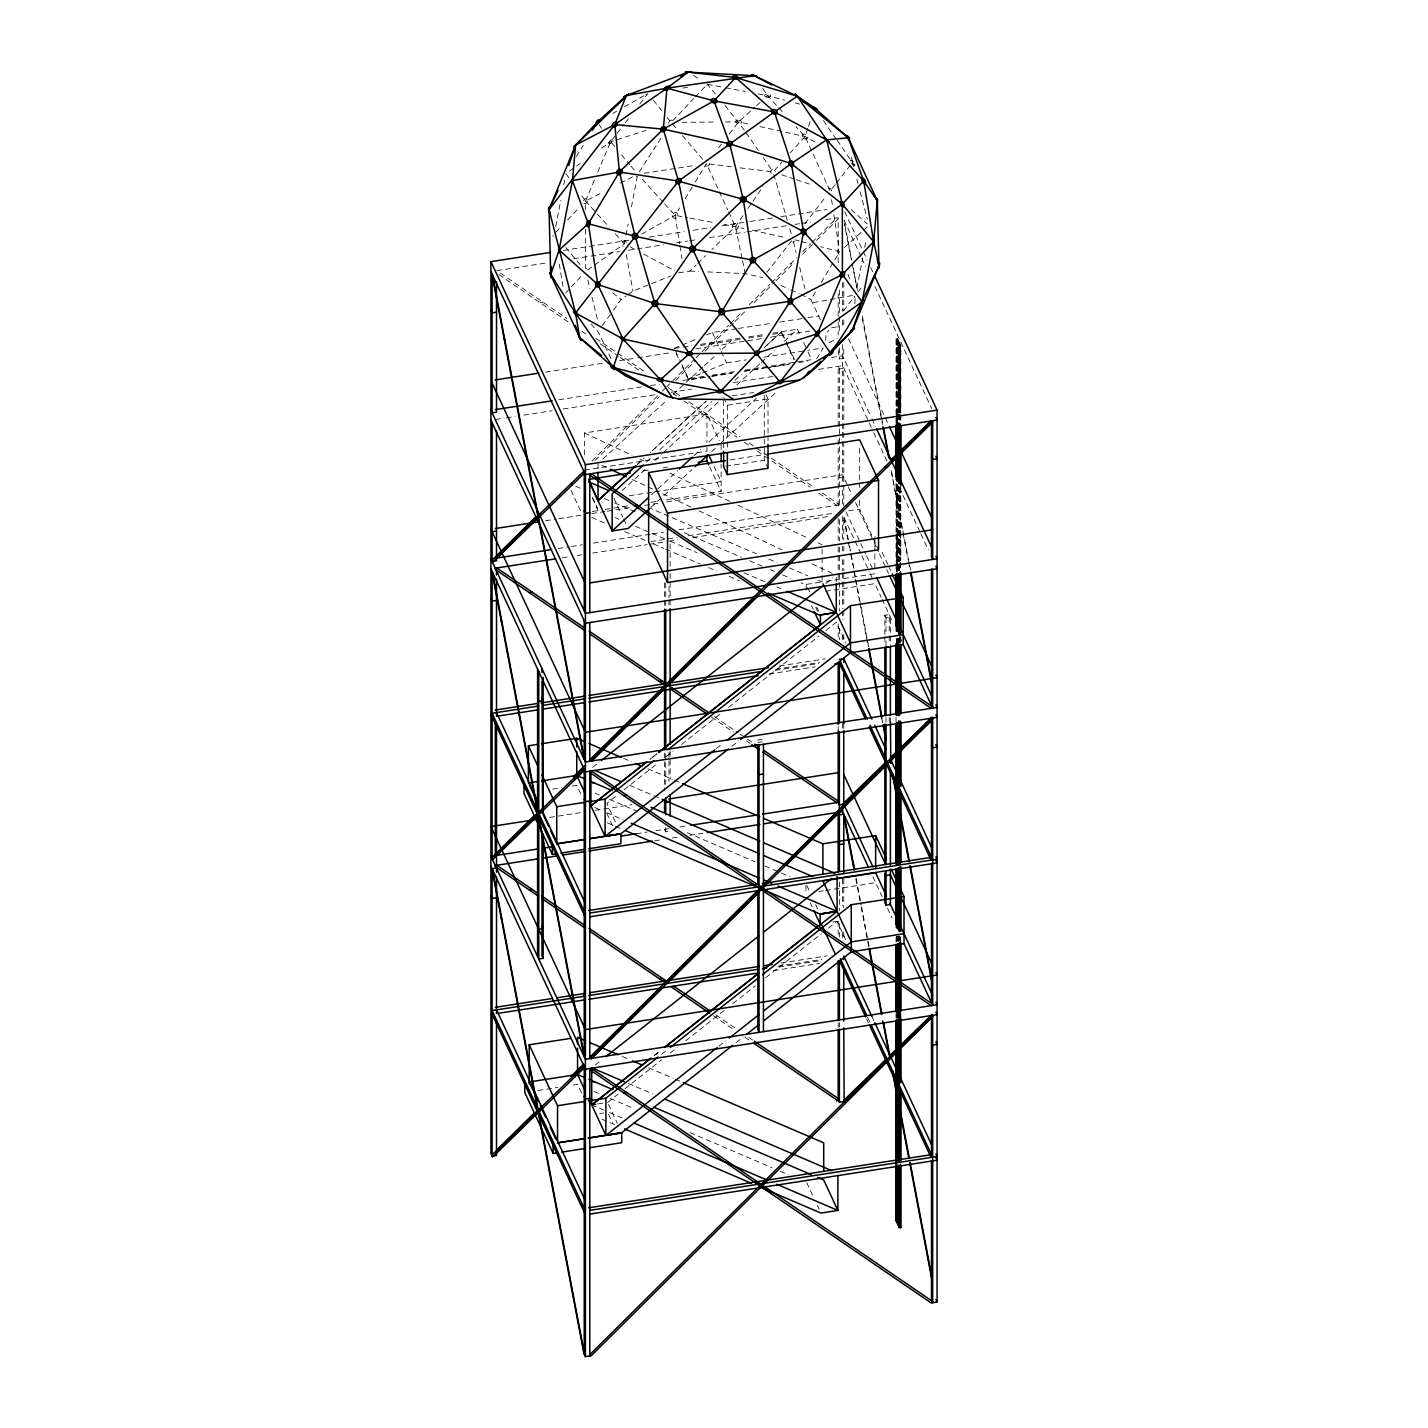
<?xml version="1.0" encoding="UTF-8"?>
<svg xmlns="http://www.w3.org/2000/svg" width="1428" height="1428" viewBox="0 0 1428 1428"><rect width="100%" height="100%" fill="white"/><g stroke="black" fill="none" stroke-linecap="round" stroke-linejoin="round"><path stroke-width="0.75" stroke-dasharray="5 3.75" d="M668.643 123.183L668.661 122.826A2.802 1.928 -38.1 0 1 672.749 120.22M825.58 340.31L826.169 333.795L828.847 330.261M854.765 303.789L855.354 297.131M555.742 226.552L560.793 200.313M563.739 184.997L565.006 178.446M594.548 265.072L624.357 243.795L625.607 237.262M626.017 235.102L628.106 224.232M631.462 206.864L637.299 176.447M856.943 287.76L862.673 257.933M864.725 247.294L866.35 238.779M807.802 128.395L805.035 136.552L790.487 152.671M808.498 126.36L810.568 120.238M585.587 209.72L585.569 201.045L594.334 180.267M597.761 172.145L610.613 141.729L615.95 134.839M645.688 94.605L646.67 94.712M820.457 319.943L810.961 299.487L815.549 291.847M821.296 282.298L839.682 251.756L820.529 246.651M641.725 234.067L675.105 215.36L679.567 207.97M685.154 198.724L694.079 183.944M695.204 182.106L706.36 163.631L718.427 189.745M816.655 358.731L823.188 347.95L807.82 350.342M576.341 156.598L583.284 145.245M639.262 171.878L662.681 135.517M742.935 215.664L735.42 226.552L711.858 249.579M747.933 208.417L751.699 202.972M752.949 201.152L762.963 186.64M602.295 325.62L612.344 311.697M613.594 309.965L621.126 299.523L626.196 295.899M843.537 310.822L854.23 296.685M617.271 133.107L623.947 124.504M625.268 122.772L629.266 117.614M639.94 103.816L647.937 93.48M718.605 147.798L721.283 144.353M729.297 133.964L738.651 121.862L754.769 107.332M804.856 223.75L826.169 196.172M835.166 184.623L830.168 191.013L805.035 136.552L796.056 126.753M836.505 182.909L852.462 162.506L851.07 154.26M766.89 272.32L792.861 239.261M857.942 291.955L862.155 286.76M740.061 167.826L773.083 171.949L781.794 162.31M565.702 292.936L569.986 288.331M571.414 286.778L582.82 274.479M672.642 120.809L693.758 98.568M695.275 96.979L705.825 85.858M555.706 232.371L560.187 227.677M567.648 219.841L578.108 208.881M794.432 241.011L793.397 241.867A2.838 2.231 -73.4 0 1 792.79 242.028M591.995 461.012L659.379 394.092M662.324 391.147L665.287 388.22M666.751 386.756L669.714 383.811M672.749 380.812L694.329 359.374M695.882 357.839L700.505 353.234M702.04 351.699L728.798 325.12M730.386 323.549L741.453 312.553M749.361 304.717L769.906 284.297M771.495 282.726L796.628 257.754M802.804 251.631L810.515 243.956M812.05 242.439L836.719 217.931M594.941 460.566L659.183 396.752M675.676 380.348L695.739 360.445M704.986 351.252L733.332 323.103M734.902 321.532L745.969 310.536M753.877 302.682L774.44 282.262M776.011 280.691L793.397 263.43L790.452 263.877M802.661 254.22L815.031 241.939M816.566 240.404L838.182 218.93M678.603 272.819L689.885 271.07L696.168 264.93M697.721 263.395L705.575 255.719M646.527 462.047L651.436 457.513M659.611 449.945L711.965 401.536M734.885 380.348L741.418 374.297M602.937 458.959L666.697 400.304M673.231 394.289L684.69 383.757M686.315 382.258L702.665 367.21M704.307 365.711L714.107 356.679M722.282 349.164L730.761 341.363M637.37 464.457L643.921 458.424M652.114 450.891L706.182 401.143L650.454 452.355M637.352 464.421L643.903 458.388M622.108 490.625L646.688 467.991M654.881 460.459L661.432 454.425M663.056 452.908L718.766 401.625M736.777 385.024L759.714 363.908M761.356 362.409L774.458 350.324M784.293 341.274L797.395 329.208L800.055 334.92M651.489 494.802L677.711 470.669M694.097 455.603L700.648 449.57M708.841 442.037L756.358 398.305M650.989 507.404L691.955 469.723M711.608 451.623L718.159 445.607M719.801 444.09L775.511 392.825M756.394 105.85L762.945 99.942M766.211 96.997L767.621 95.712L784.686 100.174M844.341 247.562L867.296 226.891M592.656 767.371L599.617 761.874M825.848 583.463L832.792 577.965M656.987 753.77L650.026 759.25L657.005 753.788M615.504 796.574L606.811 803.428L615.629 822.403M624.197 789.72L657.219 763.641M665.912 756.786L672.874 751.289M681.567 744.434L719.801 714.25M728.494 707.395L818.904 636.049M825.866 630.551L836.29 622.322L846.036 643.26M595.208 1065.02L600.42 1060.897M654.31 1055.524L659.522 1051.419L654.327 1055.56M607.596 1102.452L618.038 1094.223M624.982 1088.743L661.503 1059.915M670.196 1053.061L677.14 1047.581M685.833 1040.709L724.085 1010.524M732.778 1003.67L755.376 985.838M765.801 977.609L821.439 933.698M828.401 928.2L837.094 921.346L845.947 940.374M716.463 748.522L721.693 744.416M731.85 746.308L738.811 740.811M661.575 1054.292L666.805 1050.187M718.927 1046.242L725.87 1040.762M736.134 1042.583L743.113 1037.085M569.504 171.092L574.877 167.255M576.662 165.969L580.232 163.417M601.724 148.084L610.613 141.729L645.849 130.483M587.568 270.053L592.798 266.304M627.892 294.686L632.961 291.062L670.678 275.997M612.79 113.401L616.628 111.223M624.322 106.868L645.438 94.891M829.132 342.595L836.986 338.472M581.874 195.904L585.569 201.045L603.098 192.048M620.412 183.159L633.871 176.251M674.319 348.307L680.335 345.808M682.334 344.969L696.382 339.15M706.396 334.991L712.411 332.492L736.295 328.779M700.523 373.761L688.492 378.759L688.492 379.991L710.109 376.635M702.522 372.922L726.584 362.944L746.344 359.874M715.517 94.087L707.324 84.27L710.162 84.484L706.557 85.002M813.317 302.611L828.097 299.916M830.221 299.541L853.444 295.31M832.827 921.988L837.076 921.328L833.113 921.97M683.137 88.018L687.528 87.34M644.153 173.27L676.336 168.29M678.479 167.951L693.49 165.63M563.453 250.4L629.391 240.172M649.169 237.102L684.333 231.657M693.133 230.283L710.716 227.552M721.711 225.856L748.076 221.768M750.271 221.429L772.262 218.02M781.045 216.645L827.205 209.488M496.801 270.66L547.227 262.823M573.556 258.754L619.609 251.596M628.374 250.239L634.96 249.222M637.156 248.883L663.467 244.795M676.622 242.76L687.6 241.064M689.778 240.725L696.364 239.69M709.52 237.655L744.613 232.211M746.808 231.871L786.275 225.749M795.057 224.392L799.448 223.714M801.626 223.375L810.408 222M825.759 219.626L838.182 217.699L838.182 265.251M540.123 302.718L543.051 302.254M738.472 328.44L771.049 323.388M779.742 322.05L805.785 317.998M807.962 317.659L818.815 315.981M674.373 348.414L691.83 345.612M700.63 344.344L739.99 338.186M748.754 336.883L764.051 334.473M772.816 333.135L797.395 329.208M700.577 345.469L739.99 339.436M748.7 338.008L764.051 335.723M772.762 334.277L781.562 333.027L781.562 331.778L763.498 348.271L781.562 331.778L787.738 345.058M545.46 372.119L604.294 362.998M619.556 360.624L635.478 358.16M637.638 357.821L672.16 352.466M695.882 348.789L761.909 338.543M770.638 337.186L809.854 331.1M831.649 327.726L838.182 326.709M763.909 357.143L805.624 350.681M896.034 423.241L896.034 338.597L897.498 338.382L897.801 413.674M896.034 338.597L897.891 339.221M896.623 413.37L896.623 339.864L898.087 339.65L898.39 412.728M896.623 339.864L898.48 340.489M897.212 423.545L897.212 341.131L898.676 340.917L899.069 413.031M899.069 341.756L897.212 341.131M899.658 343.023L897.801 342.417L899.658 343.023L899.658 412.067M900.247 344.291L898.39 343.684L900.247 344.291L900.247 413.335M900.836 345.558L898.98 344.951L900.836 345.558L900.836 412.389M703.808 376.385L688.492 378.759L679.674 359.785M712.554 375.028L734.438 371.637M745.38 369.941L769.442 366.211M771.62 365.854L811.568 359.66L808.034 352.056M558.759 399.786L641.886 386.899M650.632 385.542L659.379 384.186M682.887 380.526L709.145 376.457M711.322 376.117L733.207 372.726M744.131 371.03L768.193 367.299M770.388 366.96L790.077 363.908M798.823 362.551L807.57 361.195M831.631 357.464L842.591 355.75L870.955 416.726M712.269 376.314L731.725 373.297M744.702 371.28L763.819 368.317M765.943 367.978L789.309 364.354M838.182 350.074L839.378 358.981L843.769 358.303L843.769 345.558M495.32 419.529L504.084 418.172M506.262 417.833L515.008 416.476M523.755 415.12L552.19 410.711M563.132 409.015L657.183 394.431M671.196 392.254L691.634 389.076M733.207 382.633L772.566 376.528M818.512 369.406L842.591 365.675L872.829 430.667M838.182 426.419L838.182 366.353L839.378 368.888L843.769 368.21L843.769 421.599M732.189 395.859L753.591 392.539M723.621 440.538L723.621 397.18L727.37 405.213L768.032 398.912L768.032 433.594M584.445 454.854L584.445 432.987L706.949 413.924L719.337 440.574M584.445 470.151L706.967 451.141L706.949 444.536M643.51 470.865L650.061 469.848M663.199 467.813L667.572 467.117M729.958 459.923L765.122 454.461M725.763 466.224L764.283 460.244L768.032 468.277M629.23 495.802L721.122 481.539L714.036 466.349M592.245 511.51L598.618 510.51M605.151 509.439L629.212 505.708M651.097 502.317L657.665 501.299M666.412 499.943L721.122 491.446L721.122 464.046M545.496 520.774L556.509 519.06M558.723 518.721L582.981 514.955M591.799 513.58L605.026 511.527M607.221 511.188L631.479 507.422M644.706 505.369L657.933 503.316M666.751 501.96L842.591 474.685L847.411 485.074M843.769 477.22L839.378 477.898L838.182 475.363M558.205 548.53L569.165 546.817M571.361 546.478L582.321 544.782M593.298 543.086L650.311 534.233M652.507 533.894L663.467 532.198M678.818 529.806L842.591 504.405L842.591 485.306M650.829 541.569L677.211 537.464M688.189 535.768L833.256 513.259M848.643 510.885L859.62 509.171L878.523 549.78M562.15 557.83L568.701 556.813M577.412 555.456L581.767 554.778M592.656 553.082L647.134 544.639M649.312 544.3L664.555 541.944M668.964 541.248L677.675 539.909M692.919 537.535L830.186 516.24M820.118 582.249L805.124 584.57L801.037 582.82M818.012 580.179L822.1 581.946L874.864 573.753M825.527 591.317L874.864 583.659L881.147 597.19M884.842 634.353L884.842 615.254L889.233 614.558L889.233 633.675M884.842 615.254L886.02 617.788L890.412 617.11L890.412 646.83M779.367 665.966L825.116 658.879M775.636 669.268L819.583 662.449M775.011 670.357L818.583 663.609M769.032 674.016L815.192 666.84M762.266 739.258L757.857 739.954L759.036 742.489M757.857 742.417L762.266 741.739M552.565 789.113L561.365 787.738M572.36 786.043L576.751 785.364L582.071 796.77M549.619 817.441L582.142 812.389M595.155 810.372L632.033 804.642M636.245 833.72L647.134 832.042M655.845 830.685L668.964 828.651M679.853 826.955L686.386 825.955M664.555 829.329L665.734 831.864L670.143 831.185M654.702 840.771L661.271 839.753M672.249 838.058L678.818 837.04M689.778 835.326L702.951 833.292M819.012 891.483L823.367 890.804M825.545 890.465L875.65 882.683M781.045 963.007L827.205 955.85M777.832 966.238L821.796 959.42M778.849 967.077L820.6 960.598M773.44 970.629L819.583 963.472M537.981 1090.51L557.759 1087.44M573.146 1085.066L577.555 1084.37L581.981 1093.902M597.672 1104.005L603.633 1103.076M599.653 1113.608L603.633 1112.983M682.031 122.308L716.874 122.04M725.585 121.969L738.651 121.862L751.36 124.682M689.885 271.07L698.738 271.481M707.592 271.909L745.22 273.658L762.784 277.55M709.252 163.988L731.261 166.737M664.627 203.865L675.105 215.36L687.85 217.734M689.974 218.127L715.446 222.857M723.942 224.428L743.934 228.444M707.324 84.27L723.282 87.286M725.46 87.715L745.059 91.428M758.125 93.909L767.621 95.712L782.598 112.044M759.839 126.556L805.035 136.552L816.352 142.746M752.431 230.319L784.347 237.387M795.342 102.959L799.609 104.065M795.003 239.833L799.252 240.975M801.376 241.546L809.89 243.813M781.544 174.769L794.236 179.018M796.342 179.714L811.14 184.658M647.955 507.279L756.537 553.832M768.835 559.098L777.028 562.614M789.327 567.88L807.766 575.787M575.663 486.216L581.803 488.84M604.347 498.497L612.541 502.013M614.593 502.888L635.067 511.67M684.244 532.751L741.614 557.348M749.807 560.865L762.106 566.131M770.299 569.647L774.404 571.396M782.598 574.913L790.791 578.429M615.004 517.543L619.109 519.292M635.496 526.325L649.829 532.466M651.882 533.358L668.268 540.373M670.321 541.248L696.953 552.672M744.077 572.878L764.569 581.66M776.868 586.926L780.955 588.675M591.888 517.543L604.169 522.809M624.661 531.591L645.153 540.373M653.346 543.889L663.592 548.281M665.644 549.155L700.47 564.096M708.663 567.594L716.856 571.111M729.155 576.376L739.401 580.768M623.536 758.339L631.676 761.82M647.955 768.799L672.356 779.26M674.391 780.134L680.496 782.758M629.569 785.311L651.953 794.896M653.988 795.771L660.093 798.377M595.173 793.254L599.26 795.003M609.488 799.394L636.085 810.801M687.243 832.72L754.769 861.673M764.997 866.046L779.331 872.187M781.366 873.061L789.559 876.578M594.887 807.605L600.849 810.158M606.811 812.711L623.108 819.69M607.293 822.831L613.433 825.455M615.468 826.33L621.608 828.972M622.305 1056.488L628.409 1059.112M648.74 1067.823L673.159 1078.283M675.194 1079.157L681.299 1081.781M628.338 1083.459L652.757 1093.919M593.923 1091.403L600.063 1094.026M610.291 1098.418L632.8 1108.057M690.099 1132.618L771.941 1167.711M780.134 1171.21L788.31 1174.726M591.727 1104.915L603.633 1110.02M609.631 1112.608L621.858 1117.838M601.956 1119.213L618.324 1126.228M780.848 285.493L788.881 289.027M790.898 289.902L798.93 293.436M800.929 294.329L810.961 299.487M602.081 465.367L606.115 467.259M632.354 479.576L652.56 489.036M662.646 493.785L690.92 507.047M698.988 510.831L781.776 549.655M812.05 563.864L832.238 573.342M584.445 432.987L631.979 455.353M639.905 459.066L643.849 460.941M669.893 473.186L729.976 501.442M737.99 505.209L808.087 538.178M818.101 542.89L822.1 544.782M630.159 246.901L635.978 250.007M643.725 254.148L674.73 270.749M693.437 75.434L700.38 79.861M500.353 273.087L566.737 318.426M595.887 338.347L615.914 352.02M617.735 353.269L646.349 372.815M668.233 387.756L681.477 396.805M688.796 401.803L740.079 436.843M749.236 443.091L769.389 456.853M771.227 458.12L813.139 486.752M822.082 492.856L838.182 503.852M498.907 274.569L569.254 322.621M582.017 331.332L585.659 333.813M600.224 343.773L618.449 356.215M620.27 357.464L639.869 370.852M673.034 393.503L676.693 396.002M684.03 401.018L737.134 437.289M744.47 442.305L749.968 446.054M757.286 451.069L770.12 459.816M771.941 461.065L810.122 487.144M818.994 493.213L836.719 505.316M714.446 716.624L738.258 732.903M740.079 734.153L745.577 737.901M747.415 739.151L752.913 742.899M711.501 717.088L733.474 732.1M746.308 740.864L749.968 743.363M716.071 1015.04L736.116 1028.749M748.879 1037.46L752.52 1039.959M713.5 1015.772L733.724 1029.588M744.773 1037.121L750.289 1040.887M612.683 292.829L621.126 299.523M851.159 209.648L867.314 223.982M642.207 179.196L663.145 202.205M585.569 201.045L595.958 212.504M597.439 214.129L609.328 227.23M615.272 233.781L624.357 243.795M591.067 324.192L598.493 332.438L611.13 358.856M672.552 124.04L676.783 128.984M682.405 135.589L703.54 160.329M725.067 105.547L744.809 130.805M614.683 146.62L610.024 140.854M621.466 154.76L629.605 164.523M630.962 166.148L636.388 172.663M565.738 247.472L581.41 266.268M653.399 100.281L661.592 110.491M667.037 117.292L669.768 120.702M565.916 173.645L569.611 178.786M823.438 120.595L835.898 138.587M837.147 140.372L854.836 166.13M746.041 132.608L758.339 150.493M763.248 157.651L773.083 171.949M599.224 124.789L601.616 128.359M762.802 88.447L767.621 95.712M854.908 297.792L854.569 296.453M844.698 211.647L862.423 249.739M863.351 251.739L867.099 259.771M870.83 267.786L872.686 271.784M860.941 256.451L844.162 220.394L851.624 259.7M861.869 258.45L865.6 266.465M874.918 286.493L931.77 408.64M856.586 285.886L844.18 222.982M848.428 338.597L888.43 424.527M871.901 418.743L875.65 426.811M873.775 432.684L887.841 462.922M899.319 487.555L919.935 531.894M920.881 533.911L928.379 550.03M803.607 342.541L807.141 350.146M788.631 346.95L795.682 362.123M781.509 332.92L785.097 340.614M785.989 342.506L793.932 359.57M882.165 552.315L887.663 564.114M888.573 566.077L892.232 573.931M848.339 487.037L851.981 494.873M855.533 502.495L878.523 551.886M879.434 553.85L885.824 567.612M886.752 569.576L888.573 573.503M846.019 511.795L865.546 553.761M866.493 555.76L872.99 569.754M860.905 553.689L843.769 516.865L843.769 540.016M861.834 555.688L869.277 571.682M870.205 573.663L872.99 579.661M882.04 599.117L892.25 621.037M899.551 636.745L901.389 640.672M853.694 567.916L850.41 553.1M766.158 394.896L768.032 398.912M712.411 332.492L720.39 349.61M721.265 351.52L726.584 362.944M809.765 592.013L806.231 584.409L806.231 590.353M816.852 607.239L818.637 611.041M815.763 607.418L817.53 611.22M811.55 605.74L813.317 609.542M675.248 350.306L678.782 357.892M676.087 353.359L678.746 359.053M682.298 366.675L688.492 379.991M709.609 466.706L721.122 491.446M872.883 876.721L882.058 896.445M887.538 908.244L892.125 918.061M871.972 1016.611L873.847 1020.645M806.82 885.503L809.48 891.215M815.674 904.531L818.333 910.243M867.564 1017.289L870.384 1023.34M866.635 1018.985L868.51 1023.019M810.354 903.031L812.139 906.834M613.915 498.176L622.751 517.132M623.625 519.042L626.285 524.719M592.388 497.158L597.707 508.564M571.004 490.304L581.642 513.152M806.731 1182.616L812.925 1195.932M817.351 1205.446L819.136 1209.266M606.811 813.353L612.987 826.616M608.489 1104.362L617.307 1123.318M608.489 1114.268L612.898 1123.747M719.355 191.745L727.691 209.827M728.619 211.844L735.42 226.552L742.096 258.664M592.602 498.354L598.029 510.546M848 274.372L850.267 280.531M773.798 174.394L787.328 220.43M789.791 228.801L791.63 235.084M852.462 162.506L853.569 166.701M856.854 179.268L857.96 183.462M860.156 191.852L867.278 219.127M793.486 241.814L796.074 252.417M799.698 267.268L804.874 288.492M587.765 279.942L589.853 288.492M591.942 297.042L597.689 320.55M742.542 260.806L745.22 273.658M853.284 268.428L857.407 290.205M862.316 316.07L881.183 415.405M881.594 417.601L882.825 424.152M910.529 570.075L891.018 469.741L902.674 531.109M862.351 318.694L882.45 424.634M903.085 533.304L908.083 559.597M908.494 561.793L909.743 568.362M844.162 517.704L849.124 543.907M849.553 546.085L860.709 604.936M861.138 607.114L868.563 646.313M843.769 518.096L847.911 539.962M848.339 542.158L849.999 550.905M853.73 570.575L859.513 601.027M859.924 603.205L868.188 646.741M881.808 718.552L882.647 722.907M856.175 878.345L861.173 904.62M861.584 906.798L869.063 946.193M855.8 878.827L860.781 905.084M861.209 907.262L868.67 946.639M626.303 254.541L632.961 291.062M559.312 264.144L563.221 287.974M675.105 215.36L679.621 243.813M679.942 245.937L681.977 258.664M831.524 199.581L832.524 206.007M833.863 214.593L838.896 246.741M585.605 229.265L585.676 268.357A3.034 2.124 -89.1 0 1 587.515 269.856L587.729 270.57A3.034 2.124 -89.1 0 1 587.8 271.356M900.836 414.62L900.836 423.527M900.836 488.108L900.836 559.383M900.836 637.334L900.836 641.797M900.836 1013.755L900.836 1018.218M900.443 344.719L900.443 411.532M900.443 487.269L900.443 560.776M900.443 562.989L900.443 571.896M900.443 636.495L900.443 643.171M900.443 937.179L900.443 941.641M900.443 1012.916L900.443 1017.361M900.247 415.566L900.247 422.26M900.247 486.841L900.247 531.394M900.247 533.626L900.247 560.347M900.247 562.578L900.247 571.486M900.247 638.298L900.247 642.761M900.247 936.768L900.247 941.213M899.854 343.452L899.854 412.496M899.854 414.727L899.854 423.634M899.854 488.233L899.854 559.49M899.854 637.459L899.854 641.904M899.854 1013.862L899.854 1018.325M899.658 414.298L899.658 423.206M899.658 487.805L899.658 561.311M899.658 563.524L899.658 570.218M899.658 637.031L899.658 643.707M899.658 1013.452L899.658 1017.896M899.265 342.184L899.372 412.621M899.372 414.834L899.372 423.741M899.265 486.948L899.265 571.593M899.265 638.405L899.265 642.868M899.372 936.036L899.265 941.32M899.372 1013.987L899.372 1018.432M898.98 413.995L898.98 422.902M899.069 486.537L898.98 572.128M899.069 637.995L898.98 643.403M899.069 936.447L899.069 940.909M898.98 1013.13L898.98 1017.593M898.676 340.917L898.676 412.192M898.676 414.406L898.676 423.331M898.783 487.073L898.783 571.718M898.783 638.53L898.783 642.975M898.783 936.982L898.783 941.445M898.676 1013.559L898.676 1018.021M898.48 413.995L898.39 423.866M898.39 486.234L898.48 572.128M898.48 638.941L898.48 643.403M898.39 936.143L898.39 940.588M898.48 1013.13L898.39 1018.557M898.087 339.65L898.087 413.138M898.194 414.531L898.194 423.438M898.087 486.645L898.087 571.289M898.087 638.102L898.087 642.564M898.087 936.554L898.087 941.016M898.194 1013.666L898.194 1018.128M897.891 414.941L897.891 423.866M897.801 484.949L897.801 571.825M897.801 638.637L897.801 643.1M897.891 936.143L897.801 941.552M897.801 1012.827L897.891 1018.557M897.498 338.382L897.498 423.009M897.605 484.538L897.498 532.144M897.605 533.536L897.498 572.235M897.605 638.209L897.498 643.51M897.605 936.679L897.605 941.123M897.498 1013.255L897.498 1017.7M897.212 485.913L897.212 532.68M897.212 534.911L897.212 561.65M897.212 563.864L897.212 570.557M897.212 1013.791L897.212 1018.235M897.016 340.721L897.016 423.134M897.016 485.484L897.016 532.269M897.016 534.5L897.016 561.222M897.016 563.453L897.016 570.129M897.016 639.173L897.016 643.635M897.016 1013.362L897.016 1017.825M896.623 415.602L896.623 422.277M896.623 484.645L896.623 531.412M896.623 533.644L896.623 571.503M896.623 638.334L896.623 642.779M896.623 936.786L896.623 941.248M896.427 339.453L896.427 424.08M896.427 486.448L896.427 531.002M896.427 539.909L896.427 571.093M896.427 936.357L896.427 940.82M896.034 483.378L896.034 532.376M896.034 534.607L896.034 561.329M896.034 563.56L896.034 572.467M896.034 717.249L896.034 721.693M896.034 937.75L896.034 942.194M896.034 1013.469L896.034 1017.932M890.412 717.802L890.412 722.247M889.233 635.799L889.233 644.296M889.233 717.481L889.233 721.925M886.02 617.788L886.02 632.658M886.02 641.136L886.02 647.509M886.02 717.856L886.02 722.247M884.842 636.477L884.842 644.974M874.864 536.589L874.864 569.504M859.62 448.463L859.62 487.501M859.62 500.496L859.62 509.171M843.769 282.476L843.769 311.001M843.769 319.783L843.769 326.369M843.769 423.83L843.769 439.396M843.769 441.627L843.769 505.708M843.769 546.585L843.769 550.994M843.769 559.776L843.769 570.772M843.769 572.967L843.769 579.572M843.769 581.767L843.769 608.132M843.769 610.345L843.769 619.127M843.769 634.514L843.769 641.118M843.769 723.96L843.769 728.369M843.769 879.077L843.769 907.655M843.769 931.824L843.769 938.428M842.591 282.458L842.591 311.322M842.591 320.211L842.591 326.887M842.591 344.648L842.591 421.278M842.591 423.509L842.591 439.092M842.591 441.306L842.591 483.182M842.591 516.436L842.591 539.802M842.591 546.281L842.591 550.726M842.591 559.651L842.591 570.789M842.591 573.003L842.591 579.697M842.591 581.91L842.591 608.649M842.591 610.881L842.591 619.788M842.591 635.371L842.591 639.833M842.591 723.621L842.591 728.03M842.591 879.112L842.591 905.78M842.591 932.43L842.591 939.088M839.378 290.116L839.378 314.553M839.378 316.766L839.378 332.313M839.378 347.879L839.378 358.981M839.378 368.888L839.378 426.722M839.378 428.953L839.378 435.629M839.378 437.861L839.378 444.536M839.378 446.75L839.378 507.636M839.378 519.667L839.378 540.909M839.378 547.263L839.378 580.25M839.378 582.446L839.378 611.023M839.378 628.606L839.378 639.601M839.378 881.951L839.378 910.529M839.378 923.72L839.378 936.911M839.378 1022.466L839.378 1026.893M838.182 293.793L838.182 320.122M838.182 322.317L838.182 335.205M838.182 439.77L838.182 509.064M838.182 518.435L838.182 540.355M838.182 546.924L838.182 582.106M838.182 623.875L838.182 637.066M838.182 726.513L838.182 730.904M838.182 921.185L838.182 934.376M838.182 1022.984L838.182 1027.428M836.272 577.412L836.272 581.785M822.1 549.155L822.1 555.706M822.1 557.884L822.1 573.199M822.1 575.377L822.1 581.946M805.928 885.574L805.928 893.5M768.032 435.754L768.032 442.269M764.283 395.217L764.283 460.244M727.37 405.213L727.37 439.895M727.37 442.073L727.37 450.748M723.621 442.698L723.621 449.213M721.122 444.376L721.122 450.927M706.949 413.924L706.949 442.341M670.143 543.8L670.143 571.396M670.143 573.52L670.143 597.707M670.143 599.903L670.143 606.489M670.143 750.896L670.143 779.474M668.964 586.515L668.964 597.6M668.964 599.814L668.964 606.472M668.964 752.342L668.964 781.187M665.734 582.999L665.734 609.381M665.734 753.788L665.734 760.374M665.734 762.57L665.734 784.561M665.734 827.633L665.734 831.864M664.555 582.749L664.555 609.363M664.555 753.02L664.555 790.737M598.046 463.475L598.046 470.026M626.267 242.421A3.034 2.124 -89.1 0 0 622.965 241.528L622.59 242.117A3.034 2.124 -89.1 0 0 623.161 246.33M705.682 166.023A2.945 2.481 17.5 0 0 709.198 164.452L709.27 163.809A2.945 2.481 17.5 0 0 708.841 162.524M828.651 189.014A2.963 1.428 72.6 0 1 831.096 189.549L831.417 190.227A2.963 1.428 72.6 0 1 831.649 190.977M854.712 164.149A3.034 1.16 46.8 0 1 853.176 164.541M852.605 164.166A3.034 1.16 46.8 0 1 851.463 163.113M850.231 160.846A3.034 1.16 46.8 0 1 850.785 160.15L851.231 160.222A3.034 1.16 46.8 0 1 853.462 161.882M771.298 173.538A2.57 2.392 62.3 0 1 771.977 169.646A2.57 2.392 62.3 0 1 775.458 171.556M636.995 176.751A3.034 2.088 -38.1 0 1 636.352 176.733M583.749 203.097A2.785 1.874 -58.4 0 0 586.23 203.062A2.785 1.874 -58.4 0 0 587.729 200.045L586.551 198.492A2.785 1.874 -58.4 0 0 583.641 200.723M839.111 254.309A2.945 1.678 82 0 1 837.968 251.435A2.945 1.678 82 0 1 838.95 248.954M553.296 236.388A2.945 1.214 -76.8 0 1 553.011 235.406M608.935 142.746L608.81 143.246A2.785 1.017 -54.2 0 0 610.524 143.371A2.785 1.017 -54.2 0 0 612.433 139.926A2.785 1.017 -54.2 0 0 610.399 140.408L609.934 140.961A2.785 1.017 -54.2 0 0 608.935 142.746M734.438 223.768L733.724 224.125A3.034 2.945 -6.9 0 0 733.849 229.087A3.034 2.945 -6.9 0 0 738.437 226.856A3.034 2.945 -6.9 0 0 734.438 223.768M675.783 218.323L675.051 218.395A3.034 2.856 78.5 0 1 672.534 213.968A3.034 2.856 78.5 0 1 677.318 213.522A3.034 2.856 78.5 0 1 675.783 218.323M738.044 120.22L737.348 120.291A2.999 1.607 8.4 0 0 736.277 122.594A2.999 1.607 8.4 0 0 740.829 123.201A2.999 1.607 8.4 0 0 740.275 120.684L738.044 120.22M766.408 97.086L765.729 96.801A3.034 1.624 8.4 0 1 766.3 94.105A3.034 1.624 8.4 0 1 770.638 95.997A3.034 1.624 8.4 0 1 766.408 97.086M802.268 136.428L802.197 135.803A3.034 2.196 31.2 0 1 806.302 134.75A3.034 2.196 31.2 0 1 806.784 138.819A3.034 2.196 31.2 0 1 802.268 136.428"/><path stroke-width="1.5" d="M551.422 266.59L550.69 274.783L579.732 337.704L611.684 366.068M663.502 126.967L666.983 88.161L754.341 75.702L797.288 96.247L814.728 108.01L846.661 136.374M574.359 311.179L550.69 274.783L559.08 250.078L588.318 223.732L619.449 172.003L663.306 129.145L714 100.888L735.634 77.505L797.288 96.247L848.268 137.784L877.31 200.723L873.65 241.707L862.084 301.861L852.391 330.386L832.024 351.841M850.249 332.01L854.515 328.315L851.802 330.064M568.683 165.487L575.609 145.103L597.422 122.112L626.303 95.569L688.225 72.132L754.341 75.702L771.691 84.984M873.775 195.261L877.31 200.723L878.952 265.929C858.71 307.431 839.771 354.322 799.501 380.134L752.11 396.841L733.938 399.644L678.425 398.93L667.536 396.52L625.375 375.653L613.272 367.478L622.965 338.954L654.916 303.539L692.58 248.936L743.256 199.385L791.255 163.577L826.634 139.873L848.268 137.784L863.708 181.017L873.65 241.707L878.952 265.929L852.391 330.386L831.649 350.645M615.611 122.487L626.303 95.569L666.983 88.161L714 100.888L774.387 111.902L826.634 139.873L863.708 181.017L842.324 204.097L803.643 231.711L752.895 260.128L721.64 311.875L689.349 353.626L660.379 379.777L672.624 398.251M627.142 95.48L575.609 145.103L549.048 209.559L575.538 313L622.965 338.954L689.349 353.626L756.858 353.091L817.387 333.759L842.431 274.462L842.324 204.097L826.634 139.873L797.288 96.247L776.136 110.706M549.941 207.649L558.045 190.388M803.928 377.884L809.016 371.316M592.549 130.109L594.851 126.324M850.463 331.617L851.284 330.6M752.11 396.841L780.063 382.008L816.048 335.491M601.652 355.554L579.732 337.704L575.538 313L678.461 181.088L774.387 111.902L735.634 77.505M843.93 272.891L873.65 241.707L842.324 204.097L791.255 163.577L729.69 143.817L663.306 129.145L614.79 124.557L549.048 209.559L550.69 274.783L554.956 280.977M496.873 555.51L535.589 517.043M536.964 518.15L496.801 558.045L551.619 549.548M589.818 760.071L931.199 420.957M495.32 854.355L534.036 815.888M573.378 776.814L584.391 765.872M589.121 761.195L658.344 692.419M670.535 680.317L755.573 595.833M591.281 761.07L932.68 421.956M496.801 855.354L535.411 816.994M576.359 776.314L584.231 768.496M592.12 760.678L664.555 688.707L664.555 748.593M670.446 682.87L756.983 596.904M589.818 1057.38L931.199 718.248M496.908 1150.093L534.697 1112.555M570.914 1076.569L583.516 1064.056M589.818 1057.809L659.093 988.979M756.947 891.786L666.751 981.375L589.05 928.289M783.847 865.065L836.719 812.532M591.281 1058.38L932.68 719.266M496.801 1152.664L534.572 1115.143M573.913 1076.069L584.927 1065.127M591.21 1058.88L663.609 986.962M669.803 980.804L758.339 892.857M786.81 864.583L838.182 813.549L838.182 872.811M589.818 1354.672L931.199 1015.558M932.68 1016.575L591.281 1355.69L585.409 1356.6L583.838 1353.208L492.107 869.955M575.948 144.888C581.41 139.337 569.683 150.761 575.395 145.424M806.838 374.904L820.797 361.266M823.902 358.232L827.008 355.197M492.107 560.258L583.838 471.204M492.499 562.346L584.231 473.293M891.018 459.834L895.784 455.211M900.55 450.588L930.824 421.189M891.804 461.53L894.981 458.442M931.377 423.116L901.336 452.283L932.145 518.489M492.107 857.568L583.838 768.514M492.499 859.656L584.231 770.602M843.769 803.018L886.252 761.767M890.412 757.732L895.784 752.52M900.55 747.897L932.323 717.052M844.162 805.106L883.861 766.55M890.215 760.374L894.981 755.751M899.747 751.128L931.324 720.48M492.107 1154.877L583.838 1065.823M584.231 1067.912L492.499 1156.966L490.929 1153.574L490.929 261.645L550.28 252.453M843.769 1100.328L886.27 1059.058M895.784 1049.83L889.43 1055.988L882.79 1021.002M900.55 1045.189L932.323 1014.362M885.449 1062.307L844.162 1102.416L843.769 1027.821M896.57 1051.526L890.215 1057.684L883.593 1022.787M899.747 1048.438L929.806 1019.271M643.243 465.082L612.166 493.82L612.166 530.984L628.034 528.521L649.347 508.921M648.205 497.819L612.166 530.984L589.175 481.593M679.353 469.169L692.455 457.103M695.222 466.706L708.342 454.639M601.366 760.499L822.367 586.212M590.924 805.892L646.563 761.999L590.924 805.892L590.924 770.924M820.404 624.786L658.719 752.395L836.29 612.416L836.272 583.981M605.633 1056.774L758.768 936M763.998 931.895L831.864 878.363M763.837 969.094L821.207 923.809L835.434 954.368M589.71 801.572L605.097 799.198L653.828 760.767M667.733 749.789L850.463 605.704L903.21 597.529L903.21 644.599L932.68 708.109L932.68 569.379M714.732 749.896L605.097 836.344L589.157 802.09M726.906 740.293L850.463 642.868L903.21 634.692M605.097 799.198L605.097 836.344L620.93 833.774L728.351 749.075M740.561 739.436L850.463 652.774L903.21 644.599M763.873 969.166L837.094 911.439L837.076 876.435M588.3 1100.934L605.9 1098.203L658.094 1057.041M670.285 1047.438L759.036 977.448M762.516 974.717L851.266 904.727L904.013 896.552L904.013 943.622L931.788 1003.313M717.177 1047.616L605.9 1135.367L589.068 1099.203M729.351 1038.013L758.911 1014.701M764.141 1010.596L851.266 941.891L904.013 933.716M605.9 1098.203L605.9 1135.367L621.716 1132.797L732.635 1045.332M746.594 1034.336L758.803 1024.697M764.034 1020.574L851.266 951.798L904.013 943.622M668.679 86.876L688.225 72.132L733.474 77.273M714 100.888L729.69 143.817L743.256 199.385L752.895 260.128L790.273 301.219L817.387 333.759L862.084 301.861L842.431 274.462L803.643 231.711L743.256 199.385L678.461 181.088L619.449 172.003L572.432 180.571L559.08 250.078L597.832 284.493L654.916 303.539L721.64 311.875L790.273 301.219L842.431 274.462M666.983 88.161L614.79 124.557L619.449 172.003L635.139 236.227L654.916 303.539L689.349 353.626L720.676 391.236L780.063 382.008L830.578 353.376L817.387 333.759M597.422 122.112L601.277 119.934M680.549 76.202L684.387 74.167M612.826 125.593L575.609 145.103L572.432 180.571L588.318 223.732L597.832 284.493L622.965 338.954L660.379 379.777L720.676 391.236L756.858 353.091L790.273 301.219L803.643 231.711L791.255 163.577L774.387 111.902M850.731 331.242L852.391 330.386M690.652 355.197L689.956 355.376A2.981 1.803 -3.5 0 1 686.457 353.323A2.981 1.803 -3.5 0 1 691.17 352.127A2.981 1.803 -3.5 0 1 690.688 355.179M750.057 76.487L754.341 75.702M678.425 398.93L718.552 391.611M787.114 591.317L836.272 612.398L820.457 614.986L820.457 624.893L814.192 611.434M620.93 833.774L589.675 838.682L620.93 833.774L620.93 843.698L588.782 848.732M552.35 854.444L552.35 844.537L524.005 783.633L524.005 793.54L552.35 854.444L556.634 853.765M560.918 853.105L584.498 849.41M764.855 890.358L820.1 914.045L837.076 911.421L777.974 886.074M588.282 1138.045L621.716 1132.797L621.716 1142.703L589.568 1147.755M524.808 1084.512L524.808 1092.563L553.136 1153.467L557.438 1152.789M561.722 1152.128L585.284 1148.433M496.516 312.197L492.107 312.875L490.929 310.34M495.32 379.902L538.909 373.136M495.32 409.622L552.19 400.804M490.929 261.645L585.409 464.671L937.071 410.122L937.071 1302.05L931.199 1302.961L589.818 1069.768M588.818 479.38L630.373 472.918M698.185 462.351L706.949 460.994L708.716 464.796M767.318 454.122L859.62 439.806L878.523 480.397L878.523 549.78L667.536 582.499L648.633 541.908L648.633 472.525L725.549 460.601M723.621 451.373L723.621 466.545L727.37 474.596L768.032 468.277L768.032 444.429M589.818 512.688L585.409 513.366L584.231 510.831M634.603 505.744L637.548 505.28M884.949 466.902L887.877 466.438M495.32 528.556L538.874 521.791M492.107 531.769L496.516 531.091M648.633 472.525L667.536 513.134L878.523 480.397M555.617 558.83L495.32 568.183L495.32 569.433L584.266 630.176M589.818 582.91L932.68 529.734M529.324 592.638L532.269 592.192M496.516 600.456L492.107 601.134L490.929 598.6M836.272 612.398L819.297 615.022L768.086 593.066M659.379 681.477L662.324 681.031M495.32 710.037L536.714 703.611M541.069 702.933L584.641 696.168M588.996 695.49L666.019 683.548M668.964 683.102L768.478 667.661M538.267 706.092L492.107 713.25L585.409 913.741M542.658 705.414L584.427 698.935M588.818 698.256L762.445 671.321M839.378 659.379L843.769 658.701L871.937 719.23M538.267 709.805L496.516 716.285L496.516 579.215M542.658 709.127L584.427 702.647M588.818 701.969L758.054 675.712M834.969 663.788L839.378 663.092L865.35 718.927M674.141 689.099L671.196 689.563L707.842 714.589M537.196 781.58L528.396 782.955L528.396 745.791L537.196 744.416M541.587 743.738L576.751 738.276L584.891 741.775M541.587 780.902L576.751 775.44L584.302 778.688M592.638 782.901L593.727 782.722M589.818 800.947L585.409 801.626L584.231 799.091M623.804 795.664L626.749 795.217M763.444 774.012L759.036 774.69L757.857 772.155M895.731 753.484L898.676 753.038M541.98 774.976L556.741 806.677L585.319 802.25M536.607 819.458L490.929 826.544L585.409 1029.57L937.071 975.021L935.893 972.468M838.182 772.673L668.964 798.93L670.143 801.465L665.734 802.143L664.555 799.609L664.555 812.354M538.195 848.928L490.929 856.264L585.409 1059.29L937.071 1004.741L935.893 1002.206M542.551 848.268L551.262 846.911M620.984 836.094L636.245 833.72M690.741 825.277L758.286 814.799M762.641 814.121L838.182 802.393L839.378 804.946L843.769 804.25L872.883 866.814M538.481 896.213L495.32 866.742L495.32 865.493L538.463 858.799M542.854 858.121L558.205 855.747M562.578 855.069L584.516 851.659M588.907 850.981L652.507 841.11M707.324 832.613L759.964 824.438M764.355 823.76L842.591 811.622L868.242 866.76M763.909 818.512L822.903 843.805L875.65 835.612L886.52 858.96M529.324 889.947L532.269 889.501M801.251 847.768L804.196 847.322M496.516 897.766L492.107 898.444L490.929 895.909M843.769 843.894L839.378 844.573L838.182 842.038M588.622 910.511L757.857 884.271L757.857 744.541M762.266 883.575L931.484 857.336L931.484 717.606M589.818 913.045L937.071 859.192L935.893 856.657M589.818 916.776L937.071 862.905L935.893 860.37M538.767 929.325L543.158 928.628L541.98 926.094M820.1 914.045L837.076 911.421L820.1 914.045L820.1 923.97L821.207 923.809M543.158 834.113L543.158 958.366L538.767 959.045L538.767 671.66M895.856 886.449L890.412 874.775L886.02 875.542L884.842 873.008L884.842 902.639L886.02 905.173L890.412 904.495L890.412 869.188M659.379 978.787L662.324 978.341M495.32 1007.329L552.475 998.475M556.866 997.797L585.444 993.352M589.835 992.674L759.071 966.417M763.462 965.739L772.262 964.382M584.427 996.244L492.107 1010.56L584.231 1208.499M588.818 995.548L758.054 969.309M762.445 968.63L766.836 967.934M498.711 1013.255L584.427 999.957M588.818 999.279L758.054 973.021M529.199 1083.834L529.199 1044.796L570.95 1038.334M593.423 1081.906L594.53 1081.746M589.818 1098.257L585.409 1098.935L584.231 1096.401M623.804 1092.973L626.749 1092.527M895.731 1050.794L898.676 1050.348M529.199 1044.796L557.545 1105.7L583.909 1101.613M595.69 1104.308L591.727 1104.915L591.727 1069.947M588.3 1138.098L621.716 1132.797M753.966 1043.404L836.719 1099.935L838.182 1099.703L839.378 1102.237L843.769 1101.559M753.859 1181.813L756.804 1181.367M588.622 1207.82L931.484 1154.645L931.484 1014.915M589.818 1210.355L937.071 1156.501L935.893 1153.949M589.818 1214.086L937.071 1160.214L935.893 1157.68M765.676 1189.899L768.621 1189.435M896.034 1020.163L896.034 1220.619L897.498 1220.387M896.034 1220.619L897.891 1221.226M896.623 1166.194L896.623 1221.886L898.087 1221.654M897.212 1165.248L897.605 1223.992L898.676 1222.921M897.801 1166.515L897.801 1224.421L899.265 1224.189M897.801 1224.421L899.658 1225.045M898.39 1165.551L898.783 1226.545L900.247 1226.313L900.247 1166.176M898.98 1226.955L900.836 1227.58L898.98 1226.955L898.98 1166.819M782.223 381.811L799.501 380.134M752.895 260.128L692.58 248.936L635.139 236.227L588.318 223.732M596.119 124.45L595.833 124.397A2.785 1.017 -54.2 0 1 597.225 120.773A2.785 1.017 -54.2 0 1 599.171 120.88M813.478 108.117C824.313 112.08 806.641 103.619 814.728 108.01L802.536 101.495M575.538 313L613.272 367.478L658.237 379.223M588.532 481.825L609.024 490.607M588.961 743.506L621.501 757.465M635.746 763.569L641.85 766.193M682.53 783.633L759.839 816.762M594.994 770.477L621.43 781.812M662.128 799.252L759.767 841.11M763.837 842.859L835.041 873.383M589.96 781.098L612.148 790.612M651.025 807.284L759.464 853.765M763.569 855.515L812.675 876.578M631.265 823.188L759.642 878.22M763.712 879.969L771.87 883.468M625.714 830.721L754.627 885.985M585.676 1040.798L577.555 1037.299L577.555 1043.868M589.746 1042.529L618.235 1054.739M632.479 1060.843L642.654 1065.217M683.334 1082.656L823.706 1142.811L823.706 1171.246M591.727 1067.751L624.268 1081.71M664.948 1099.149L831.774 1170.657M585.087 1077.694L577.555 1074.463L529.199 1081.96L538.338 1101.613M588.871 1079.318L612.933 1089.635M653.863 1107.182L811.425 1174.726M817.566 1177.35L823.706 1179.974L837.879 1210.426L820.904 1213.068L761.552 1187.632M634.086 1123.086L766.55 1179.867M776.743 1184.223L837.879 1210.426L837.879 1175.458M624.464 1128.87L751.324 1183.241M610.149 469.152L626.303 476.738M613.272 367.478L667.536 396.52M722.318 392.289L733.938 399.644M591.281 473.685L932.68 706.878M589.818 475.149L931.199 708.342M496.801 567.969L585.391 628.481M589.05 630.98L664.555 682.566M671.678 687.421L708.948 712.875M754.734 744.166L758.411 746.665M763.891 750.414L838.182 801.162M589.764 633.943L664.555 685.029L664.555 609.363M751.788 744.613L759.125 749.629M762.784 752.128L836.719 802.625M591.281 770.977L932.68 1004.187M589.818 772.459L931.199 1005.651M496.801 865.261L537.767 893.25M541.426 895.749L585.391 925.79M710.591 1011.31L674.141 986.409L671.196 986.873L709.823 1013.255M754.341 1041.19L838.182 1098.471M542.14 898.712L584.266 927.486M589.764 931.252L663.806 981.821M591.281 1068.287L932.68 1301.497M618.056 369.138L625.375 375.653M780.063 382.008L721.64 311.875L692.58 248.936L678.461 181.088L663.306 129.145M864.957 182.802L877.31 200.723M874.561 275.8L937.071 410.122M935.893 417.494L937.071 420.046L585.409 474.596L490.929 271.57M923.059 428.721L923.845 430.417M935.893 456.282L937.071 458.816L932.68 459.495L931.484 456.96M889.358 426.544L895.891 440.556M876.596 428.828L896.498 471.615M900.247 479.665L932.127 548.191M935.893 556.242L937.071 558.776L585.409 613.326L490.929 410.3M935.893 566.148L937.071 568.701L585.409 623.233L490.929 420.225M892.232 573.931L895.891 581.803M900.461 591.62L903.21 597.529M889.483 575.466L895.891 589.229M900.461 599.064L931.324 665.359M935.893 675.158L937.071 677.711L585.409 732.261L490.929 529.235M931.484 675.855L932.68 678.389M876.685 577.68L895.891 618.967M900.461 628.784L931.806 696.132M935.893 704.896L937.071 707.431L585.409 761.981L490.929 558.955M935.893 714.803L937.071 717.338L585.409 771.888L490.929 568.862M925.969 723.211L926.754 724.906M935.893 744.541L937.071 747.076L932.68 747.754L931.484 745.22M822.992 583.838L850.463 642.868M891.018 757.143L891.804 758.839M874.757 725.281L886.02 749.486M890.412 758.946L896.445 771.905M900.211 779.974L932.127 848.571M840.307 661.378L867.207 719.194M869.991 725.192L932.68 859.87M869.063 726.906L930.556 859.049M708.734 454.943L712.269 462.547M891.322 869.277L895.856 879.023M900.39 888.751L904.013 896.552M843.769 774.529L885.61 864.458M900.39 896.195L931.324 962.668M886.52 896.124L875.65 872.776L822.903 880.951L851.266 941.891M889.822 903.228L895.856 916.187M900.39 925.915L931.788 993.406M935.893 1012.113L937.071 1014.648L585.409 1069.197L490.929 866.171M838.182 812.318L839.378 814.852L843.769 814.174L843.769 872.472M852.891 863.529L853.694 865.225M925.969 1020.52L926.754 1022.216M935.893 1041.851L937.071 1044.386L932.68 1045.064L931.484 1042.529M891.018 1054.453L891.804 1056.149M871.972 1016.611L843.769 956.01L843.769 959.723M874.793 1022.662L896.409 1069.126M900.158 1077.194L932.127 1145.881M840.307 958.706L866.635 1015.272M871.33 1025.358L932.68 1157.18M865.689 1016.968L839.378 960.401L839.378 1020.252M869.456 1025.036L930.556 1156.341M813.906 910.636L820.1 923.97M504.155 338.739L504.941 340.435M571.414 483.271L572.2 484.967M935.893 1299.516L937.071 1302.05M896.623 1221.886L897.016 1222.725L897.016 1167.051M492.107 383.115L584.231 581.071M757.857 1000.082L759.036 1002.635M541.98 698.167L543.158 700.702L538.767 701.38L537.588 698.845M584.712 792.576L576.751 775.44L576.751 751.396M501.246 620.769L502.031 622.465M574.306 777.76L575.109 779.456M528.396 745.791L537.446 765.247M496.516 712.572L537.446 800.537M541.98 810.265L584.873 902.46M529.306 784.9L535.643 798.52M542.569 813.407L541.98 681.174M543.158 814.674L548.584 826.348M550.405 830.221L556.741 843.841L585.319 839.414L556.741 843.841L556.741 806.677M539.373 811.693L540.159 813.389M490.929 714.428L585.409 917.454M536.196 814.781L536.982 816.477M543.158 958.366L541.98 955.832L541.98 833.774M495.32 865.493L496.516 868.028L492.107 868.724L492.107 1156.109L496.516 1155.43L496.516 1020.895M584.641 1089.689L577.555 1074.463L577.555 1048.241M501.246 918.079L502.031 919.775M574.306 1075.07L575.109 1076.766M496.516 1009.882L584.873 1199.752M540.159 1105.54L545.657 1117.321M550.226 1127.156L555.706 1138.937M539.373 1109.003L540.159 1110.698M524.808 1082.656L553.136 1143.56L553.136 1153.467M492.107 1014.273L584.231 1212.229M536.196 1112.073L536.982 1113.786M588.979 480.308L598.029 500.639L635.728 465.956L598.029 500.639L598.046 472.222M575.359 325.459L579.732 337.704M877.345 259.45L878.952 265.929M549.494 211.576L550.369 215.628M883.664 428.507L889.43 458.888M910.939 572.253L931.734 681.781M882.879 426.811L888.644 457.192M910.564 572.753L931.77 684.405M868.992 648.49L881.79 715.999M883.45 724.71L885.931 737.758M890.412 761.41L890.822 763.516L890.412 722.247M892.875 774.404L896.195 791.808M900.318 813.567L909.404 861.441M910.225 865.796L931.734 979.09M868.599 648.919L881.808 718.552M883.057 725.085L885.949 740.311M892.482 774.761L896.195 794.361M900.336 816.138L909.011 861.869M909.85 866.225L931.77 981.714M844.162 815.013L854.515 869.598M869.474 948.37L881.933 1014.023M892.714 1070.804L896.034 1088.314M900.193 1110.181L909.315 1158.304M910.154 1162.678L931.734 1276.4M843.769 815.406L854.14 870.08M869.081 948.817L881.54 1014.433M892.321 1071.196L896.052 1090.885M900.211 1112.751L908.922 1158.679M909.761 1163.052L931.752 1278.988M492.499 274.944L584.231 758.214M492.107 275.336L583.838 758.607M492.499 572.253L584.231 1055.524M492.107 572.646L583.838 1055.917M492.499 869.563L584.231 1352.816M932.68 420.724L932.68 559.473L931.484 556.92L931.484 422.492M932.68 718.034L932.68 1005.419M932.68 1015.344L932.68 1302.729L931.484 1300.194L931.484 1160.571M931.484 569.058L931.484 705.575M931.484 863.262L931.484 1002.884M900.836 425.74L900.836 485.877M900.836 572.753L900.836 632.89M900.836 644.028L900.836 713.072M900.836 721.979L900.836 786.578M900.836 793.254L900.836 862.298M900.836 866.76L900.836 931.342M900.836 942.48L900.836 1011.524M900.836 1018.218L900.836 1082.799M900.836 1089.493L900.836 1160.75M900.836 1165.212L900.836 1227.58M900.443 424.901L900.443 482.807M900.443 574.127L900.443 632.033M900.443 645.402L900.443 712.233M900.443 721.14L900.443 785.721M900.443 796.86L900.443 863.69M900.443 868.135L900.443 930.503M900.443 943.872L900.443 1010.685M900.443 1019.592L900.443 1081.96M900.443 1093.098L900.443 1159.911M900.443 1164.373L900.443 1226.723M900.247 424.473L900.247 482.396M900.247 573.717L900.247 633.854M900.247 644.974L900.247 714.036M900.247 722.943L900.247 785.311M900.247 789.755L900.247 863.262M900.247 867.706L900.247 930.074M900.247 943.444L900.247 1012.488M900.247 1021.395L900.247 1081.531M900.247 1088.207L900.247 1159.482M899.372 423.741L899.372 483.878M899.372 572.985L899.372 633.122M899.372 644.26L899.372 715.517M899.372 722.211L899.372 786.792M899.372 791.255L899.372 862.53M899.372 866.974L899.372 931.574M899.372 942.712L899.372 1011.756M899.372 1020.663L899.372 1083.031M899.372 1087.493L899.372 1160.982M899.372 1165.444L899.372 1227.812M898.98 425.133L898.98 483.039M898.98 574.359L898.98 632.265M898.98 645.635L898.98 714.678M898.98 721.354L898.98 783.722M898.98 790.416L898.98 863.904M898.98 868.367L898.98 930.735M898.98 944.086L898.98 1010.917M898.98 1019.824L898.98 1082.192M898.98 1086.637L898.98 1160.143M898.783 424.705L898.783 482.61M898.783 573.931L898.783 634.068M898.783 645.206L898.783 714.25M898.783 720.944L898.783 863.494M898.783 867.938L898.783 930.306M898.783 943.676L898.783 1012.72M898.783 1019.396L898.783 1159.715M898.783 1166.39L898.783 1226.545M898.39 423.866L898.39 481.771M898.39 575.323L898.39 630.997M898.39 644.367L898.39 715.642M898.39 722.318L898.39 782.455M898.39 786.917L898.39 862.637M898.39 869.313L898.39 929.467M898.39 945.05L898.39 1011.863M898.39 1020.77L898.39 1080.907M898.39 1085.369L898.39 1161.107M898.194 425.669L898.194 481.343M898.194 574.895L898.194 630.569M898.194 643.939L898.194 715.214M898.194 724.121L898.194 782.026M898.194 786.489L898.194 862.209M898.194 868.902L898.194 929.039M898.194 944.622L898.194 1011.452M898.194 1020.36L898.194 1080.496M898.194 1084.941L898.194 1160.678M898.194 1165.123L898.194 1225.26M897.801 424.812L897.801 480.504M897.801 574.056L897.801 629.73M897.801 645.331L897.801 714.375M897.801 723.282L897.801 781.187M897.801 787.863L897.801 863.601M897.801 868.045L897.801 928.182M897.801 943.783L897.801 1012.827M897.801 1019.503L897.801 1079.639M897.801 1084.102L897.801 1159.822M897.605 424.402L897.605 480.076M897.605 575.859L897.605 631.533M897.605 644.903L897.605 713.946M897.605 722.854L897.605 780.759M897.605 787.453L897.605 863.172M897.605 869.848L897.605 927.772M897.605 945.586L897.605 1012.398M897.605 1021.306L897.605 1079.229M897.605 1083.674L897.605 1159.411M897.605 1166.087L897.605 1223.992M897.212 425.776L897.212 481.468M897.212 575.002L897.212 630.694M897.212 644.046L897.212 715.321M897.212 724.228L897.212 862.333M897.212 869.009L897.212 926.915M897.212 944.747L897.212 1011.56M897.212 1020.467L897.212 1160.785M897.016 425.348L897.016 481.04M897.016 574.591L897.016 630.266M897.016 643.635L897.016 714.91M897.016 723.817L897.016 864.136M897.016 868.581L897.016 926.504M897.016 944.319L897.016 1011.131M897.016 1020.038L897.016 1077.961M897.016 1082.406L897.016 1160.357M896.623 424.509L896.623 480.183M896.623 573.735L896.623 629.427M896.623 645.01L896.623 714.054M896.623 722.961L896.623 780.884M896.623 785.329L896.623 863.28M896.623 869.973L896.623 927.879M896.623 945.693L896.623 1012.523M896.623 1019.199L896.623 1159.518M896.427 424.08L896.427 479.772M896.427 575.538L896.427 631.23M896.427 644.581L896.427 713.643M896.427 722.55L896.427 862.869M896.427 869.545L896.427 927.45M896.427 945.282L896.427 1012.095M896.427 1021.002L896.427 1161.321M896.427 1165.784L896.427 1221.458M896.034 425.473L896.034 476.702M896.034 574.699L896.034 625.928M896.034 643.742L896.034 715.017M896.034 723.925L896.034 864.243M896.034 868.706L896.034 924.38M896.034 944.426L896.034 1011.256M890.412 715.589L890.412 646.83L886.02 647.509L886.02 715.66M890.412 772.691L890.412 865.136M886.02 724.46L886.02 864.547M886.02 871.134L886.02 905.173M884.842 647.17L884.842 715.321M884.842 724.121L884.842 864.208M875.65 835.612L875.65 868.527M851.266 904.727L851.266 951.798M850.463 605.704L850.463 652.774M843.769 658.701L843.769 662.413M843.769 671.214L843.769 723.96M843.769 730.565L843.769 804.25M843.769 968.505L843.769 1021.234M842.591 803.696L842.591 811.622M839.378 663.092L839.378 722.943M839.378 731.796L839.378 870.955M839.378 1029.106L839.378 1102.237M838.182 662.753L838.182 724.317M838.182 730.904L838.182 802.393M838.182 960.812L838.182 1020.752M838.182 1029.642L838.182 1099.703M836.719 1099.935L836.719 1101.166M822.903 843.805L822.903 874.4M763.444 744.274L763.444 1031.676M759.036 744.97L759.036 1032.355L757.857 1029.82L757.857 892.375M727.37 452.908L727.37 474.596M721.122 453.122L721.122 461.869M706.949 455.05L706.949 460.994M670.143 608.703L670.143 744.309M670.143 794.861L670.143 816.316M667.536 513.134L667.536 582.499M665.734 609.381L665.734 749.379M665.734 797.752L665.734 814.888M589.818 473.9L589.818 612.648M589.818 622.554L589.818 761.303M589.818 771.209L589.818 1058.612M589.818 1068.519L589.818 1355.922M585.409 464.671L585.409 1356.6M584.231 472.043L584.231 610.791M584.231 620.698L584.231 759.446M584.231 769.353L584.231 1056.756M584.231 1066.662L584.231 1354.065M576.751 738.276L576.751 747.022M557.545 1105.7L557.545 1140.686M543.158 677.336L543.158 812.818M541.98 668.429L541.98 672.677M537.588 669.107L537.588 956.51M496.516 282.03L496.516 412.156L492.107 412.853L492.107 274.105M496.516 430.97L496.516 560.811L492.107 561.49L492.107 422.759M496.516 570.718L496.516 574.966M496.516 725.085L496.516 872.276M496.516 876.524L496.516 1013.594M495.32 722.532L495.32 855.586M492.107 571.414L492.107 858.799M598.992 121.416A2.785 1.017 -54.2 0 1 598.689 122.023M558.616 249.186C559.151 259.218 560.044 243.313 558.616 249.186M873.4 240.422C873.74 253.238 874.204 233.317 873.4 240.422M548.566 208.524C549.066 219.109 550.101 202.758 548.566 208.524M550.012 272.569L551.208 277.55L550.012 272.569M877.113 199.099C877.042 208.577 878.041 197.01 877.113 199.099M840.182 274.961L840.164 275.622A2.963 1.981 -58.4 0 0 840.985 277.032L841.485 277.175A2.963 1.981 -58.4 0 0 844.591 274.408A2.963 1.981 -58.4 0 0 843.002 271.748A2.963 1.981 -58.4 0 0 840.182 274.961M571.361 182.498L573.467 178.054L571.361 182.498M878.22 267.5C878.863 273.212 881.04 254.541 878.22 267.482M824.438 137.784L828.829 141.961L824.438 137.784M846.483 135.428C848.25 143.05 852.534 138.355 846.483 135.428M695.543 249.043L695.4 249.775A2.963 2.892 -6.9 0 1 693.954 251.489L693.223 251.756A2.963 2.892 -6.9 0 1 689.635 249.329A2.963 2.892 -6.9 0 1 692.437 246.062A2.963 2.892 -6.9 0 1 695.543 249.043M657.915 303.825L657.772 304.557A3.034 2.856 25.9 0 1 652.882 305.574A3.034 2.856 25.9 0 1 653.774 300.826A3.034 2.856 25.9 0 1 657.915 303.825M663.377 380.044L663.306 380.455A3.034 1.624 8.4 0 1 658.504 380.865A3.034 1.624 8.4 0 1 659.022 378.17A3.034 1.624 8.4 0 1 663.377 380.044M637.888 236.691L637.727 237.405A2.927 2.713 62.3 0 1 636.281 238.922L635.603 239.101A2.927 2.713 62.3 0 1 632.39 236.28A2.927 2.713 62.3 0 1 635.174 233.353A2.927 2.713 62.3 0 1 637.888 236.691M675.89 180.678L675.73 181.356A2.963 2.392 -38.4 0 0 678.425 183.659A2.963 2.392 -38.4 0 0 681.21 180.356A2.963 2.392 -38.4 0 0 678.032 178.625L677.336 178.946A2.963 2.392 -38.4 0 0 675.89 180.66M750.307 259.182L750.128 259.878A2.785 2.713 -6.9 0 0 751.271 262.341L751.913 262.663A2.785 2.713 -6.9 0 0 755.501 261.074A2.785 2.713 -6.9 0 0 753.895 257.593A2.785 2.713 -6.9 0 0 750.307 259.182M600.135 285.207L599.974 285.85A2.731 2.249 67.1 0 1 596.101 285.975A2.731 2.249 67.1 0 1 597.136 281.851A2.731 2.249 67.1 0 1 600.135 285.207M723.621 390.665L723.478 391.093A3.034 1.499 -15.9 0 1 718.695 392.807A3.034 1.499 -15.9 0 1 719.516 390.04A3.034 1.499 -15.9 0 1 723.621 390.665M860.977 304.396L863.244 299.095L860.977 304.396M862.048 178.75L861.905 179.214A2.945 1.428 63.6 0 0 862.548 181.874L862.958 182.516A2.945 1.428 63.6 0 0 865.386 183.266A2.945 1.428 63.6 0 0 864.476 179.517A2.945 1.428 63.6 0 0 862.048 178.75M727.227 142.978L726.995 143.568A2.767 2.303 -14.4 0 0 727.405 145.281L727.887 145.692A2.767 2.303 -14.4 0 0 731.904 145.013A2.767 2.303 -14.4 0 0 731.118 141.729A2.767 2.303 -14.4 0 0 727.227 142.978M624.036 96.836L628.659 94.105L624.036 96.836M685.422 72.185L691.17 71.882L685.422 72.185M578.554 334.973L580.91 340.453L578.554 334.973M587.747 221.501L587.265 222.018A2.945 1.785 -67.5 0 0 586.622 225.945A2.945 1.785 -67.5 0 0 589.371 225.463A2.945 1.785 -67.5 0 0 590.014 221.518L589.693 221.161A2.945 1.785 -67.5 0 0 587.747 221.501M795.217 94.07L799.484 98.3L795.217 94.07M650.829 1058.273L591.727 1104.915L650.847 1058.291M758.625 973.2L664.734 1047.295L758.661 973.289M830.257 352.252L829.668 352.716A2.838 1.089 -37.9 0 0 828.258 354.626L828.258 354.965A2.838 1.089 -37.9 0 0 830.882 354.483A2.838 1.089 -37.9 0 0 832.881 351.788A2.838 1.089 -37.9 0 0 830.257 352.252M615.45 126.432L614.772 126.789A3.034 1.91 -40.8 0 1 612.433 124.557A3.034 1.91 -40.8 0 1 616.807 122.326A3.034 1.91 -40.8 0 1 615.45 126.432M751.663 74.72L757.161 76.63L751.663 74.72M664.306 131.233L663.645 131.519A2.838 2.285 -38.4 0 1 661.699 131.394L661.218 131.037A2.838 2.285 -38.4 0 1 661.914 127.324A2.838 2.285 -38.4 0 1 665.662 127.556A2.838 2.285 -38.4 0 1 664.306 131.233M720.872 309.019L720.14 309.305A3.034 2.945 -6.9 0 0 719.873 314.285A3.034 2.945 -6.9 0 0 724.621 312.393A3.034 2.945 -6.9 0 0 720.872 309.019M779.652 380.598L778.92 380.865A2.981 1.482 -15.9 0 0 777.189 382.454L777.207 382.847A2.981 1.482 -15.9 0 0 780.491 383.436A2.981 1.482 -15.9 0 0 782.937 381.187A2.981 1.482 -15.9 0 0 779.652 380.598M737.723 78.861L737.116 78.986A2.999 1.392 12.3 0 1 734.885 78.754L734.17 78.486A2.999 1.392 12.3 0 1 733.207 76.291A2.999 1.392 12.3 0 1 737.508 76.737A2.999 1.392 12.3 0 1 737.723 78.861M583.891 1138.741L557.545 1142.864L583.909 1138.776M803.286 228.766L802.679 228.837A3.034 2.321 67.3 0 0 802.036 233.496A3.034 2.321 67.3 0 0 805.981 233.067A3.034 2.321 67.3 0 0 803.286 228.766M715.285 102.941L714.553 103.012A3.034 2.053 13.8 0 1 711.108 99.996A3.034 2.053 13.8 0 1 715.892 99.514A3.034 2.053 13.8 0 1 715.285 102.941M743.363 196.653L742.614 196.725A2.963 2.731 1.4 0 0 740.936 201.08A2.963 2.731 1.4 0 0 745.898 200.634A2.963 2.731 1.4 0 0 743.363 196.653M577.233 315.07L576.912 315.106A2.731 1.035 46.8 0 1 573.949 312.625A2.731 1.035 46.8 0 1 574.449 310.965A2.731 1.035 46.8 0 1 577.323 313.732L577.501 314.214A2.731 1.035 46.8 0 1 577.233 315.07M624.893 340.774L624.447 340.792A2.802 1.142 35 0 1 622.697 340.132L622.09 339.721A2.802 1.142 35 0 1 620.823 337.186A2.802 1.142 35 0 1 624.214 338.472A2.802 1.142 35 0 1 624.893 340.774M790.88 298.256L790.255 298.273A3.034 2.356 -72.7 0 0 788.095 302.879A3.034 2.356 -72.7 0 0 792.147 302.772A3.034 2.356 -72.7 0 0 790.88 298.256M792.058 166.487L791.433 166.505A3.034 2.321 67.3 0 1 788.97 162.06A3.034 2.321 67.3 0 1 792.986 161.971A3.034 2.321 67.3 0 1 792.058 166.487M775.333 114.24L774.601 114.222A2.963 2.16 26.4 0 1 772.548 113.258L772.048 112.723A2.963 2.16 26.4 0 1 772.994 109.653A2.963 2.16 26.4 0 1 776.957 111.491A2.963 2.16 26.4 0 1 775.333 114.24M818.833 331.1L818.476 330.993A3.034 1.446 -61.9 0 0 815.495 334.902A3.034 1.446 -61.9 0 0 817.905 335.562A3.034 1.446 -61.9 0 0 818.833 331.1M841.967 201.491L841.485 201.312A3.034 1.482 63.6 0 0 841.128 205.007A3.034 1.482 63.6 0 0 844.162 206.096A3.034 1.482 63.6 0 0 841.967 201.491M664.895 90.018L664.484 89.803A3.034 1.571 -27 0 1 666.894 86.483A3.034 1.571 -27 0 1 669.553 87.929A3.034 1.571 -27 0 1 664.895 90.018M621.608 169.896L621.091 169.539A3.034 2.445 -38.4 0 0 616.682 172.074A3.034 2.445 -38.4 0 0 620.163 174.43A3.034 2.445 -38.4 0 0 621.626 169.914M615.682 368.263L615.379 367.746A3.034 1.249 35 0 0 611.005 365.55A3.034 1.249 35 0 0 613.076 368.835A3.034 1.249 35 0 0 615.682 368.263M759.339 352.502L759.303 351.948A2.767 1.91 -38.1 0 0 755.43 351.806A2.767 1.91 -38.1 0 0 755.626 355.34A2.767 1.91 -38.1 0 0 759.339 352.502"/></g></svg>
